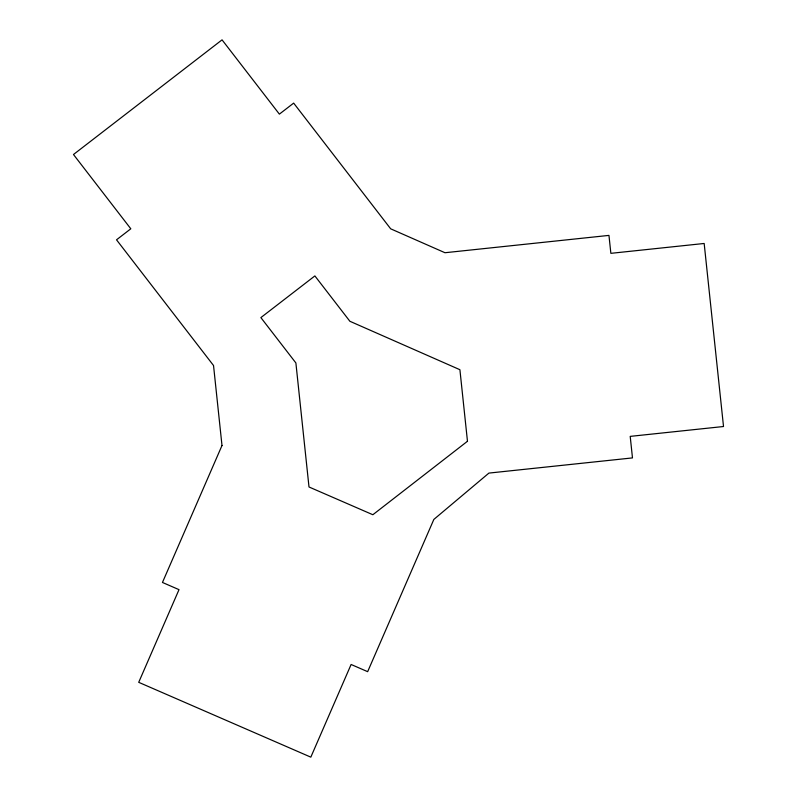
<?xml version="1.0" encoding="UTF-8"?>
<svg xmlns="http://www.w3.org/2000/svg" width="797" height="797" viewBox="0 0 797 797"><rect width="100%" height="100%" fill="white"/><g stroke="black" fill="none" stroke-linecap="round" stroke-linejoin="round"><path stroke-width="1.2" d="M221.994 445.513L162.458 582.458L179.006 589.65L138.718 682.322L310.82 757.15L351.108 664.479L367.656 671.672L433.847 519.425L488.92 473.089L632.479 457.906L630.208 436.377L723.517 426.515L704.169 243.474L610.861 253.336L608.958 235.394L444.975 252.729L390.679 228.819L293.665 103.112L279.378 114.13L222.054 39.85L73.483 154.508L130.808 228.789L116.521 239.817L213.536 365.524L221.994 445.513M467.47 441.269L372.857 514.732L308.997 486.977L295.886 362.954L260.878 317.595L314.885 275.921L349.883 321.271L459.909 369.708L467.47 441.269"/></g></svg>
